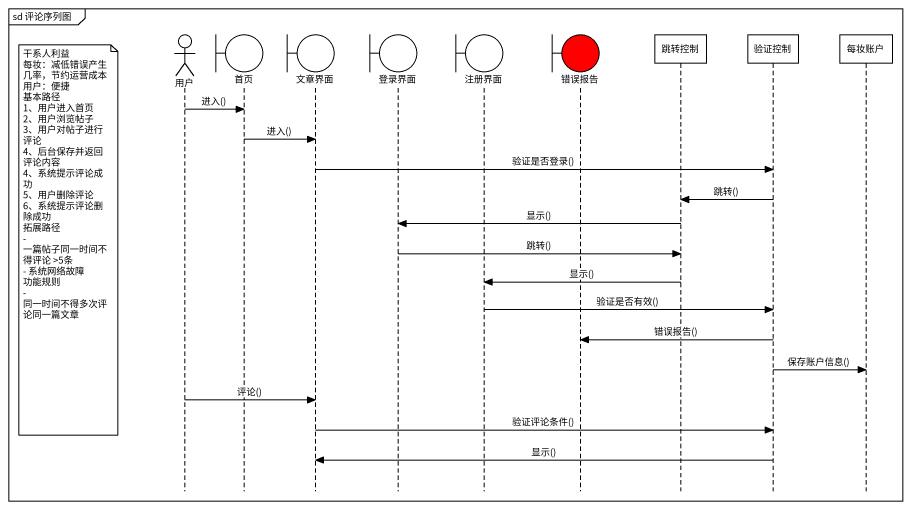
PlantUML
@startuml
mainframe sd 评论序列图
hide footbox
actor 用户
boundary 首页
boundary 文章界面
boundary 登录界面
boundary 注册界面
boundary 错误报告 #FF0000
participant 跳转控制
participant 验证控制
participant 每妆账户

用户 -> 首页 : 进入()
首页 -> 文章界面 : 进入()
文章界面 -> 验证控制 : 验证是否登录()
验证控制 -> 跳转控制 : 跳转()
跳转控制 -> 登录界面 : 显示()
note left of 用户
  干系人利益
  每妆：减低错误产生几率，节约运营成本
  用户：便捷
  基本路径
  1、用户进入首页
  2、用户浏览帖子
  3、用户对帖子进行评论
  4、后台保存并返回评论内容
  4、系统提示评论成功
  5、用户删除评论
  6、系统提示评论删除成功
  拓展路径
  - 一篇帖子同一时间不得评论 >5条
  - 系统网络故障
  功能规则
  - 同一时间不得多次评论同一篇文章
end note
登录界面 -> 跳转控制 : 跳转()
跳转控制 -> 注册界面 : 显示()
注册界面 -> 验证控制 : 验证是否有效()
验证控制 -> 错误报告 : 错误报告()
验证控制 -> 每妆账户 : 保存账户信息()
用户 -> 文章界面 : 评论()
文章界面 -> 验证控制 : 验证评论条件()
验证控制 -> 文章界面 : 显示()
@enduml
